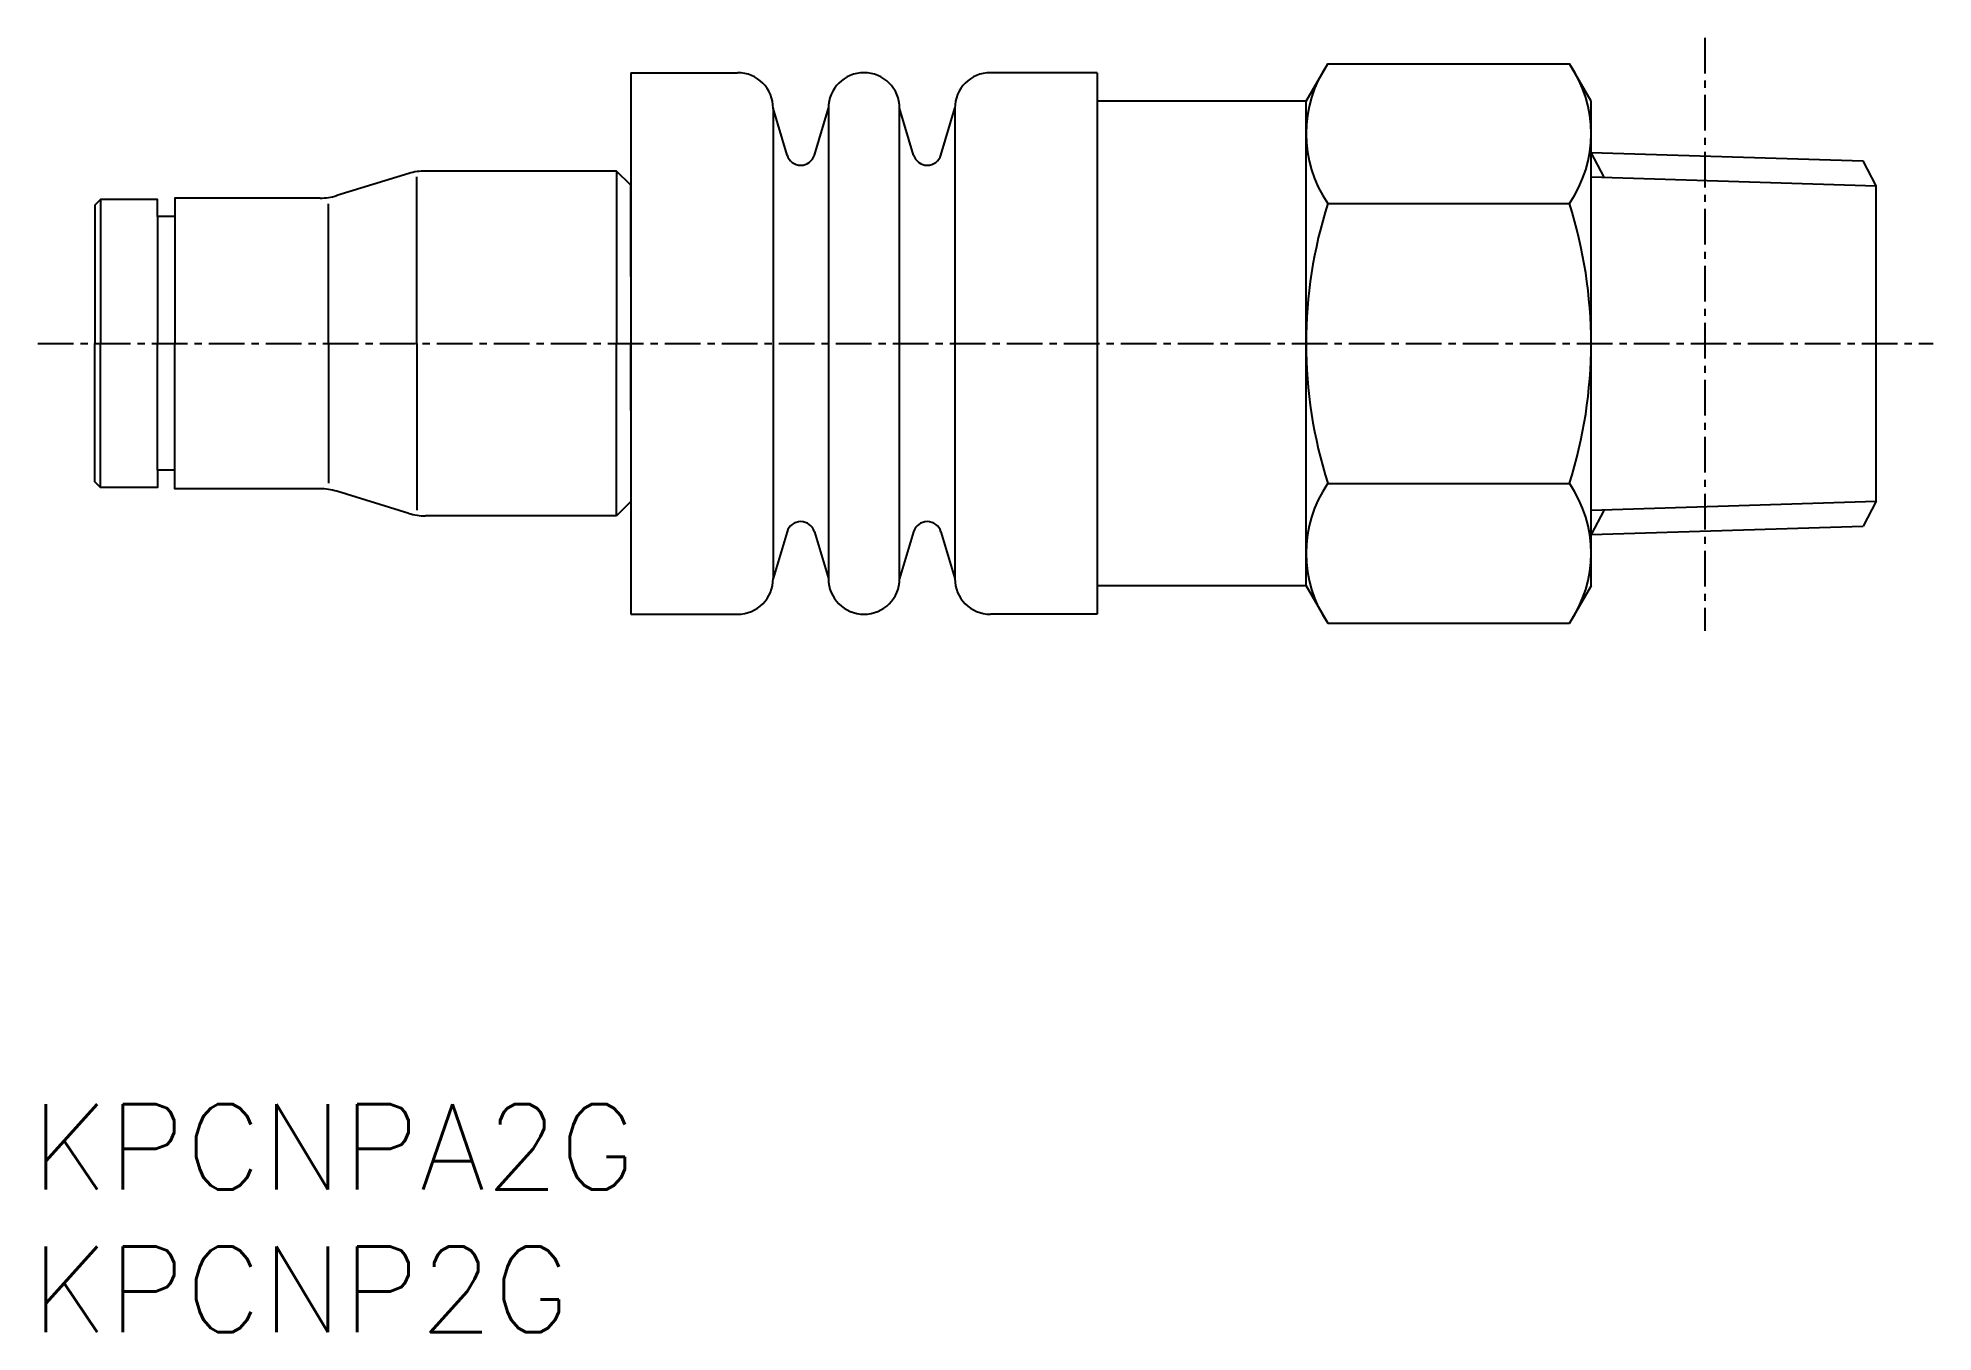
# Model space of a CAD drawing. Extents: x 106.6 to 173.1, y 73.7 to 119.1.
import ezdxf
from ezdxf.enums import TextEntityAlignment as Align

# ---------------------------------------------------------------- set-up
doc = ezdxf.new("R2010")
doc.units = 0
doc.linetypes.add('CENTER', pattern=[2, 1.25, -0.25, 0.25, -0.25])
doc.layers.get('0').update_dxf_attribs({"linetype": 'CONTINUOUS'})
doc.layers.add('CENTER', color=1, linetype='CENTER')
doc.styles.get("Standard").update_dxf_attribs({"font": 'txt.shx', "bigfont": 'extfont.shx'})

msp = doc.modelspace()

# ---------------------------------------------------------------- linework, layer by layer
at = {"color": 7, "linetype": 'CONTINUOUS'}
for p, q in [((127.397, 117.865), (127.397, 98.865)), ((127.397, 117.865), (131.147, 117.865)), ((143.771, 117.865), (140.021, 117.865)), ((143.771, 117.865), (143.771, 98.865)), ((151.097, 116.865), (151.856, 118.18)), ((151.856, 118.18), (160.338, 118.18)), ((161.097, 116.865), (160.338, 118.18)), ((132.886, 114.973), (132.397, 116.615)), ((133.845, 114.973), (134.334, 116.615)), ((137.323, 114.973), (136.834, 116.615)), ((138.282, 114.973), (138.771, 116.615)), ((151.097, 116.865), (143.771, 116.865)), ((151.097, 99.865), (151.097, 116.865)), ((151.097, 99.865), (151.097, 116.865)), ((151.097, 99.865), (151.097, 116.865)), ((161.097, 99.865), (161.097, 116.865)), ((161.097, 99.865), (161.097, 116.865)), ((161.097, 115.068), (170.644, 114.77)), ((126.897, 114.415), (120.197, 114.415)), ((127.397, 113.915), (126.897, 114.415)), ((126.897, 114.415), (126.897, 108.365)), ((171.097, 113.9), (170.644, 114.77)), ((119.611, 114.327), (117.083, 113.553)), ((119.897, 108.365), (119.897, 114.215)), ((127.397, 110.715), (127.397, 113.915)), ((171.097, 102.83), (171.097, 113.9)), ((108.797, 113.415), (108.797, 108.365)), ((116.797, 108.365), (116.797, 113.265)), ((151.856, 113.272), (160.338, 113.272)), ((110.797, 112.815), (110.797, 108.365)), ((111.397, 112.815), (111.397, 108.365)), ((127.397, 110.715), (127.397, 108.365)), ((108.797, 103.315), (108.797, 108.365)), ((110.797, 103.915), (110.797, 108.365)), ((111.397, 103.915), (111.397, 108.365)), ((116.797, 108.365), (116.797, 103.465)), ((119.897, 108.365), (119.897, 102.515)), ((126.897, 102.315), (126.897, 108.365)), ((127.397, 106.015), (127.397, 108.365)), ((127.397, 106.015), (127.397, 102.815)), ((119.611, 102.403), (117.083, 103.177)), ((151.856, 103.457), (160.338, 103.457)), ((127.397, 102.815), (126.897, 102.315)), ((171.097, 102.83), (170.644, 101.96)), ((126.897, 102.315), (120.197, 102.315)), ((132.886, 101.757), (132.397, 100.115)), ((133.845, 101.757), (134.334, 100.115)), ((137.323, 101.757), (136.834, 100.115)), ((138.282, 101.757), (138.771, 100.115)), ((161.097, 101.662), (170.644, 101.96)), ((151.097, 99.865), (143.771, 99.865)), ((151.097, 99.865), (151.856, 98.55)), ((161.097, 99.865), (160.338, 98.55)), ((127.397, 98.865), (131.147, 98.865)), ((143.771, 98.865), (140.021, 98.865)), ((151.856, 98.55), (160.338, 98.55))]:
    msp.add_line(p, q, dxfattribs=at)
at = {"color": 3, "linetype": 'CONTINUOUS'}
for p, q in [((132.397, 116.615), (132.397, 100.115)), ((134.334, 116.615), (134.334, 100.115)), ((136.834, 100.115), (136.834, 116.615)), ((138.771, 116.615), (138.771, 100.115)), ((161.55, 114.198), (161.097, 115.068)), ((161.097, 114.212), (171.097, 113.9)), ((161.097, 102.518), (171.097, 102.83)), ((161.55, 102.532), (161.097, 101.662))]:
    msp.add_line(p, q, dxfattribs=at)
at = {"color": 7, "linetype": 'CONTINUOUS'}
for points in [[(116.497, 113.465), (111.397, 113.465), (111.397, 112.815), (110.797, 112.815), (110.797, 113.415), (108.797, 113.415), (108.597, 113.215), (108.597, 108.365)], [(116.497, 103.265), (111.397, 103.265), (111.397, 103.915), (110.797, 103.915), (110.797, 103.315), (108.797, 103.315), (108.597, 103.515), (108.597, 108.365)]]:
    msp.add_lwpolyline(points, dxfattribs=at)
for centre, radius, start, end in [((131.147, 116.615), 1.25, 0, 90), ((135.584, 116.615), 1.25, 0, 180), ((140.021, 116.615), 1.25, 90, 180), ((155.442, 115.726), 4.345, 145.61572, 214.38427), ((156.752, 115.726), 4.345, 325.61573, 34.38428), ((120.197, 112.415), 2, 90, 107.03784), ((133.365, 115.116), 0.5, 196.59426, 343.40574), ((137.802, 115.116), 0.5, 196.59426, 343.40574), ((116.497, 115.465), 2, 270.00003, 287.03767), ((167.338, 108.365), 16.241, 162.41203, 197.58797), ((144.856, 108.365), 16.241, 342.41203, 17.58797), ((116.497, 101.265), 2, 72.96233, 89.99997), ((155.442, 101.004), 4.345, 145.61573, 214.38428), ((156.752, 101.004), 4.345, 325.61572, 34.38427), ((120.197, 104.315), 2, 252.96216, 270), ((133.365, 101.614), 0.5, 16.59426, 163.40574), ((137.802, 101.614), 0.5, 16.59426, 163.40574), ((131.147, 100.115), 1.25, 270, 0), ((135.584, 100.115), 1.25, 180, 0), ((140.021, 100.115), 1.25, 180, 270)]:
    msp.add_arc(centre, radius, start, end, dxfattribs=at)
at = {"layer": 'CENTER', "color": 1, "linetype": 'CENTER'}
for p, q in [((165.087, 119.085), (165.087, 98.283)), ((106.597, 108.365), (173.097, 108.365))]:
    msp.add_line(p, q, dxfattribs=at)

# ---------------------------------------------------------------- texts
at = {"color": 7, "linetype": 'CONTINUOUS'}
for s, p in [('KPCNPA2G', (106.359, 80.179)), ('KPCNP2G', (106.359, 75.179))]:
    msp.add_text(s, height=3, dxfattribs=at).set_placement(p, align=Align.MIDDLE_LEFT)

doc.saveas('drawing.dxf')
